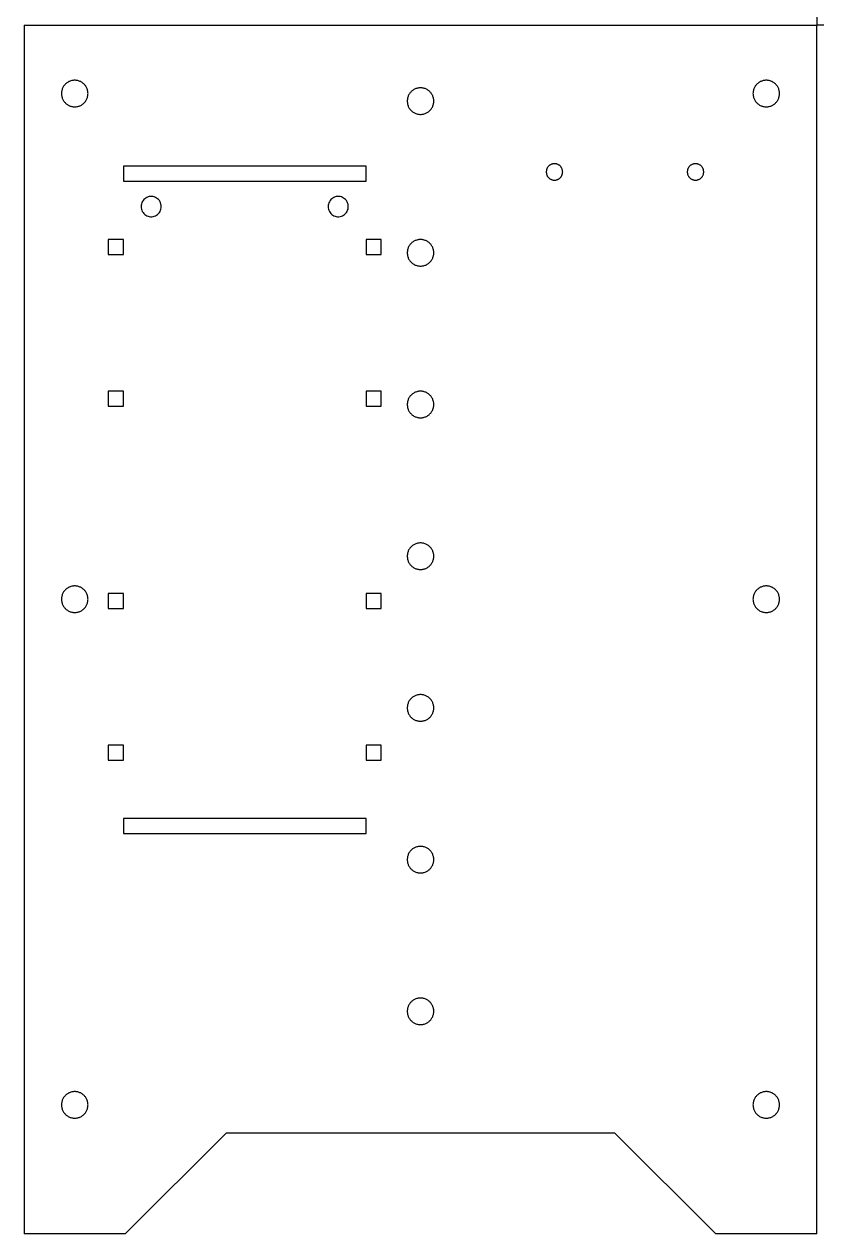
# Model space of a CAD drawing. Extents: x 0 to 785, y 0 to 479.
# Drawn here: x 471.2 to 628, y 0.1 to 239.4 of the extents above; entities that cross this region are included whole.
import ezdxf

# ---------------------------------------------------------------- set-up
doc = ezdxf.new("R2010")
doc.units = 0
doc.layers.add('Layer_1', color=7, linetype='CONTINUOUS')

msp = doc.modelspace()

# ---------------------------------------------------------------- linework, layer by layer
at = {"layer": 'Layer_1', "color": 7}
for p, q in [((628.046677, 478.141093), (628.046677, 239.141103)), ((471.24668, 239.141103), (471.24668, 0.141112)), ((471.24668, 239.141103), (628.046682, 239.141103)), ((784.846679, 239.141103), (628.046677, 239.141103)), ((628.046682, 0.141112), (628.046682, 239.141103)), ((478.62168, 225.641105), (478.62168, 225.641105)), ((615.42168, 225.641105), (615.42168, 225.641105)), ((547.021681, 224.141105), (547.021681, 224.141105)), ((538.870172, 211.283972), (490.870172, 211.283972)), ((490.870172, 211.283972), (490.870172, 208.283972)), ((538.870172, 208.283972), (538.870172, 211.283972)), ((490.870172, 208.283972), (538.870172, 208.283972)), ((574.52168, 210.141104), (574.52168, 210.141104)), ((602.421681, 210.141104), (602.421681, 210.141104)), ((494.385972, 203.534672), (494.370173, 203.283974)), ((494.432972, 203.781373), (494.385972, 203.534672)), ((494.510672, 204.020173), (494.432972, 203.781373)), ((494.617572, 204.247472), (494.510672, 204.020173)), ((494.752172, 204.459573), (494.617572, 204.247472)), ((494.912272, 204.653073), (494.752172, 204.459573)), ((495.095372, 204.824972), (494.912272, 204.653073)), ((495.298572, 204.972574), (495.095372, 204.824972)), ((495.518672, 205.093571), (495.298572, 204.972574)), ((495.752172, 205.186072), (495.518672, 205.093571)), ((495.995372, 205.248573), (495.752172, 205.186072)), ((496.244573, 205.279973), (495.995372, 205.248573)), ((496.495772, 205.279973), (496.244573, 205.279973)), ((496.744972, 205.248573), (496.495772, 205.279973)), ((496.988173, 205.186072), (496.744972, 205.248573)), ((497.221772, 205.093571), (496.988173, 205.186072)), ((497.441872, 204.972574), (497.221772, 205.093571)), ((497.645072, 204.824972), (497.441872, 204.972574)), ((497.828072, 204.653073), (497.645072, 204.824972)), ((497.988173, 204.459573), (497.828072, 204.653073)), ((498.122772, 204.247472), (497.988173, 204.459573)), ((498.229773, 204.020173), (498.122772, 204.247472)), ((498.307372, 203.781373), (498.229773, 204.020173)), ((498.354373, 203.534672), (498.307372, 203.781373)), ((498.370172, 203.283974), (498.354373, 203.534672)), ((531.385972, 203.534672), (531.370167, 203.283974)), ((531.432973, 203.781373), (531.385972, 203.534672)), ((531.510573, 204.020173), (531.432973, 203.781373)), ((531.617572, 204.247472), (531.510573, 204.020173)), ((531.752172, 204.459573), (531.617572, 204.247472)), ((531.912274, 204.653073), (531.752172, 204.459573)), ((532.095273, 204.824972), (531.912274, 204.653073)), ((532.298473, 204.972574), (532.095273, 204.824972)), ((532.518572, 205.093571), (532.298473, 204.972574)), ((532.752173, 205.186072), (532.518572, 205.093571)), ((532.995372, 205.248573), (532.752173, 205.186072)), ((533.244572, 205.279973), (532.995372, 205.248573)), ((533.495772, 205.279973), (533.244572, 205.279973)), ((533.744972, 205.248573), (533.495772, 205.279973)), ((533.988171, 205.186072), (533.744972, 205.248573)), ((534.22167, 205.093571), (533.988171, 205.186072)), ((534.441773, 204.972574), (534.22167, 205.093571)), ((534.644973, 204.824972), (534.441773, 204.972574)), ((534.828073, 204.653073), (534.644973, 204.824972)), ((534.988172, 204.459573), (534.828073, 204.653073)), ((535.122772, 204.247472), (534.988172, 204.459573)), ((535.229672, 204.020173), (535.122772, 204.247472)), ((535.307373, 203.781373), (535.229672, 204.020173)), ((535.354372, 203.534672), (535.307373, 203.781373)), ((535.370171, 203.283974), (535.354366, 203.534672)), ((494.370173, 203.283974), (494.385972, 203.033273)), ((494.385972, 203.033273), (494.432972, 202.786571)), ((494.432972, 202.786571), (494.510672, 202.547673)), ((494.510672, 202.547673), (494.617572, 202.320473)), ((494.617572, 202.320473), (494.752172, 202.108371)), ((494.752172, 202.108371), (494.912272, 201.914871)), ((494.912272, 201.914871), (495.095372, 201.742973)), ((495.095372, 201.742973), (495.298572, 201.595272)), ((495.298572, 201.595272), (495.518672, 201.474272)), ((495.518672, 201.474272), (495.752172, 201.381872)), ((495.752172, 201.381872), (495.995372, 201.319374)), ((495.995372, 201.319374), (496.244573, 201.287872)), ((496.244573, 201.287872), (496.495772, 201.287872)), ((496.495772, 201.287872), (496.744972, 201.319374)), ((496.744972, 201.319374), (496.988173, 201.381872)), ((496.988173, 201.381872), (497.221772, 201.474272)), ((497.221772, 201.474272), (497.441872, 201.595272)), ((497.441872, 201.595272), (497.645072, 201.742973)), ((497.645072, 201.742973), (497.828072, 201.914871)), ((497.828072, 201.914871), (497.988173, 202.108371)), ((497.988173, 202.108371), (498.122772, 202.320473)), ((498.122772, 202.320473), (498.229773, 202.547673)), ((498.229773, 202.547673), (498.307372, 202.786571)), ((498.307372, 202.786571), (498.354373, 203.033273)), ((498.354373, 203.033273), (498.370172, 203.283974)), ((531.370173, 203.283974), (531.385978, 203.033273)), ((531.385972, 203.033273), (531.432973, 202.786571)), ((531.432973, 202.786571), (531.510573, 202.547673)), ((531.510573, 202.547673), (531.617572, 202.320473)), ((531.617572, 202.320473), (531.752172, 202.108371)), ((531.752172, 202.108371), (531.912274, 201.914871)), ((531.912274, 201.914871), (532.095273, 201.742973)), ((532.095273, 201.742973), (532.298473, 201.595272)), ((532.298473, 201.595272), (532.518572, 201.474272)), ((532.518572, 201.474272), (532.752173, 201.381872)), ((532.752173, 201.381872), (532.995372, 201.319374)), ((532.995372, 201.319374), (533.244572, 201.287872)), ((533.244572, 201.287872), (533.495772, 201.287872)), ((533.495772, 201.287872), (533.744972, 201.319374)), ((533.744972, 201.319374), (533.988171, 201.381872)), ((533.988171, 201.381872), (534.22167, 201.474272)), ((534.22167, 201.474272), (534.441773, 201.595272)), ((534.441773, 201.595272), (534.644973, 201.742973)), ((534.644973, 201.742973), (534.828073, 201.914871)), ((534.828073, 201.914871), (534.988172, 202.108371)), ((534.988172, 202.108371), (535.122772, 202.320473)), ((535.122772, 202.320473), (535.229672, 202.547673)), ((535.229672, 202.547673), (535.307373, 202.786571)), ((535.307373, 202.786571), (535.354372, 203.033273)), ((535.354372, 203.033273), (535.370176, 203.283974)), ((490.870172, 196.783973), (487.870173, 196.783973)), ((487.870173, 196.783973), (487.870173, 193.783973)), ((490.870172, 193.783973), (490.870172, 196.783973)), ((541.870172, 196.783973), (538.870172, 196.783973)), ((538.870172, 196.783973), (538.870172, 193.783973)), ((541.870172, 193.783973), (541.870172, 196.783973)), ((487.870173, 193.783973), (490.870172, 193.783973)), ((538.870172, 193.783973), (541.870172, 193.783973)), ((547.021681, 194.141105), (547.021681, 194.141105)), ((490.870172, 166.783973), (487.870173, 166.783973)), ((487.870173, 166.783973), (487.870173, 163.783974)), ((490.870172, 163.783974), (490.870172, 166.783973)), ((541.870172, 166.783973), (538.870172, 166.783973)), ((538.870172, 166.783973), (538.870172, 163.783974)), ((541.870172, 163.783974), (541.870172, 166.783973)), ((487.870173, 163.783974), (490.870172, 163.783974)), ((538.870172, 163.783974), (541.870172, 163.783974)), ((547.021681, 164.141103), (547.021681, 164.141103)), ((547.021681, 134.141104), (547.021681, 134.141104)), ((490.870172, 126.783969), (487.870173, 126.783969)), ((487.870173, 126.783969), (487.870173, 123.783975)), ((490.870172, 123.783975), (490.870172, 126.783969)), ((541.870172, 126.783969), (538.870172, 126.783969)), ((538.870172, 126.783969), (538.870172, 123.783975)), ((541.870172, 123.783975), (541.870172, 126.783969)), ((478.62168, 125.641104), (478.62168, 125.641104)), ((615.42168, 125.641104), (615.42168, 125.641104)), ((487.870173, 123.783975), (490.870172, 123.783975)), ((538.870172, 123.783975), (541.870172, 123.783975)), ((547.021681, 104.141105), (547.021681, 104.141105)), ((490.870172, 96.783972), (487.870173, 96.783972)), ((487.870173, 96.783972), (487.870173, 93.783978)), ((490.870172, 93.783978), (490.870172, 96.783972)), ((541.870172, 96.783972), (538.870172, 96.783972)), ((538.870172, 96.783972), (538.870172, 93.783978)), ((541.870172, 93.783978), (541.870172, 96.783972)), ((487.870173, 93.783978), (490.870172, 93.783978)), ((538.870172, 93.783978), (541.870172, 93.783978)), ((538.870172, 82.283959), (490.870172, 82.283959)), ((490.870172, 82.283959), (490.870172, 79.283965)), ((538.870172, 79.283965), (538.870172, 82.283959)), ((490.870172, 79.283965), (538.870172, 79.283965)), ((547.021681, 74.141106), (547.021681, 74.141106)), ((547.021681, 44.141109), (547.021681, 44.141109)), ((478.62168, 25.641104), (478.62168, 25.641104)), ((615.42168, 25.641104), (615.42168, 25.641104)), ((511.246682, 20.141101), (491.246682, 0.141112)), ((511.246682, 20.141101), (588.04668, 20.141101)), ((608.04668, 0.141112), (588.04668, 20.141101)), ((491.246682, 0.141112), (471.24668, 0.141112)), ((628.046682, 0.141112), (608.04668, 0.141112))]:
    msp.add_line(p, q, dxfattribs=at)
for points, knots in [([(478.62168, 225.641105), (478.632119, 225.743266), (478.652924, 225.946872), (478.698747, 226.249575), (478.773999, 226.544467), (478.891898, 226.824199), (479.045155, 227.085925), (479.229407, 227.329563), (479.440078, 227.552336), (479.675109, 227.750396), (479.93123, 227.919768), (480.20582, 228.057481), (480.494812, 228.162333), (480.792712, 228.232628), (481.095244, 228.267503), (481.398209, 228.267507), (481.700624, 228.232638), (481.998368, 228.162317), (482.287332, 228.05741), (482.562201, 227.919657), (482.818938, 227.750501), (483.054273, 227.552704), (483.264052, 227.329989), (483.445468, 227.085492), (483.596951, 226.823117), (483.717985, 226.543756), (483.80597, 226.250722), (483.859597, 225.948017), (483.877725, 225.641105), (483.859597, 225.334192), (483.80597, 225.031488), (483.717985, 224.738453), (483.596951, 224.459092), (483.445469, 224.196717), (483.264053, 223.95222), (483.054274, 223.729505), (482.818939, 223.531708), (482.562202, 223.362552), (482.287332, 223.224799), (481.998368, 223.119892), (481.700625, 223.049567), (481.398209, 223.014702), (481.095244, 223.014705), (480.792711, 223.049577), (480.494813, 223.119876), (480.20582, 223.224728), (479.931231, 223.362441), (479.67511, 223.531813), (479.440078, 223.729873), (479.229408, 223.952645), (479.045155, 224.196283), (478.891897, 224.458009), (478.774, 224.737741), (478.698747, 225.032633), (478.652924, 225.335337), (478.632119, 225.538942), (478.62168, 225.641105)], [0, 0, 0, 0, 0.308067, 0.613968, 0.917775, 1.218451, 1.521435, 1.825424, 2.132913, 2.439384, 2.745479, 3.051944, 3.358788, 3.665697, 3.968077, 4.270365, 4.572612, 4.879301, 5.186059, 5.492809, 5.79955, 6.1063, 6.413007, 6.715307, 7.017622, 7.319923, 7.626632, 7.933384, 8.24012, 8.546856, 8.853608, 9.160317, 9.462619, 9.764934, 10.067234, 10.37394, 10.68069, 10.987431, 11.294181, 11.60094, 11.907629, 12.209876, 12.512164, 12.814544, 13.121453, 13.428298, 13.734762, 14.040857, 14.347329, 14.654818, 14.958806, 15.26179, 15.562467, 15.866273, 16.172174, 16.480242, 16.480242, 16.480242, 16.480242]), ([(615.42168, 225.641105), (615.432119, 225.743266), (615.452924, 225.946872), (615.498746, 226.249576), (615.573999, 226.544467), (615.691898, 226.824199), (615.845153, 227.085925), (616.029406, 227.329564), (616.240076, 227.552336), (616.475107, 227.750396), (616.731228, 227.919768), (617.005818, 228.05748), (617.294812, 228.162331), (617.592711, 228.232628), (617.895243, 228.267503), (618.198208, 228.267507), (618.500623, 228.232638), (618.798366, 228.162317), (619.087329, 228.057409), (619.362199, 227.919657), (619.618937, 227.750501), (619.854272, 227.552704), (620.064051, 227.329989), (620.245468, 227.085492), (620.396951, 226.823117), (620.517986, 226.543756), (620.605969, 226.250721), (620.659597, 225.948017), (620.677725, 225.641104), (620.659597, 225.334191), (620.605969, 225.031487), (620.517985, 224.738452), (620.396951, 224.459091), (620.245467, 224.196717), (620.064051, 223.95222), (619.854272, 223.729505), (619.618935, 223.531708), (619.362199, 223.362552), (619.08733, 223.2248), (618.798367, 223.119892), (618.500624, 223.049567), (618.198208, 223.014702), (617.895243, 223.014705), (617.59271, 223.049577), (617.294811, 223.119875), (617.005818, 223.224728), (616.731228, 223.362441), (616.475107, 223.531813), (616.240076, 223.729873), (616.029406, 223.952645), (615.845153, 224.196284), (615.691898, 224.45801), (615.573999, 224.737742), (615.498746, 225.032633), (615.452924, 225.335337), (615.432119, 225.538942), (615.42168, 225.641105)], [0, 0, 0, 0, 0.308067, 0.613968, 0.917775, 1.218451, 1.521435, 1.825423, 2.132912, 2.439383, 2.745478, 3.051943, 3.358787, 3.665696, 3.968077, 4.270365, 4.572613, 4.879299, 5.186057, 5.492807, 5.799549, 6.1063, 6.413006, 6.715306, 7.017621, 7.319923, 7.626632, 7.933384, 8.24012, 8.546857, 8.853609, 9.160317, 9.46262, 9.764935, 10.067234, 10.373941, 10.680692, 10.987433, 11.294183, 11.60094, 11.907628, 12.209875, 12.512164, 12.814544, 13.121455, 13.428299, 13.734764, 14.040859, 14.34733, 14.654819, 14.958807, 15.261791, 15.562467, 15.866273, 16.172174, 16.480242, 16.480242, 16.480242, 16.480242]), ([(547.021681, 224.141105), (547.03212, 224.243266), (547.052925, 224.446872), (547.098748, 224.749576), (547.174001, 225.044467), (547.291898, 225.3242), (547.445154, 225.585925), (547.629407, 225.829564), (547.840078, 226.052336), (548.075108, 226.250397), (548.331229, 226.419768), (548.605819, 226.557481), (548.894812, 226.662334), (549.192711, 226.732628), (549.495243, 226.767504), (549.798208, 226.767507), (550.100623, 226.732638), (550.398367, 226.662317), (550.687331, 226.55741), (550.9622, 226.419657), (551.218938, 226.250502), (551.454274, 226.052705), (551.664053, 225.829989), (551.845469, 225.585492), (551.996952, 225.323117), (552.117983, 225.043756), (552.205969, 224.750722), (552.259596, 224.448017), (552.277723, 224.141105), (552.259595, 223.834192), (552.205968, 223.531488), (552.117984, 223.238453), (551.996952, 222.959092), (551.845469, 222.696717), (551.664053, 222.45222), (551.454274, 222.229505), (551.218938, 222.031708), (550.9622, 221.862553), (550.687331, 221.724799), (550.398367, 221.619892), (550.100624, 221.549568), (549.798208, 221.5147), (549.495243, 221.514703), (549.192711, 221.549578), (548.894812, 221.619875), (548.605819, 221.724728), (548.331229, 221.862441), (548.075108, 222.031813), (547.840078, 222.229873), (547.629407, 222.452646), (547.445154, 222.696284), (547.291898, 222.95801), (547.174001, 223.237742), (547.098748, 223.532634), (547.052925, 223.835338), (547.03212, 224.038943), (547.021681, 224.141105)], [0, 0, 0, 0, 0.308067, 0.613968, 0.917775, 1.21845, 1.521435, 1.825423, 2.132912, 2.439383, 2.745478, 3.051943, 3.358787, 3.665697, 3.968076, 4.270364, 4.572611, 4.879299, 5.186058, 5.492808, 5.799549, 6.1063, 6.413007, 6.715307, 7.017621, 7.319922, 7.626632, 7.933384, 8.24012, 8.546856, 8.853608, 9.160317, 9.462618, 9.764932, 10.067232, 10.373939, 10.68069, 10.987431, 11.29418, 11.600939, 11.907629, 12.209875, 12.512164, 12.814543, 13.121453, 13.428297, 13.734762, 14.040857, 14.347329, 14.654818, 14.958806, 15.26179, 15.562466, 15.866272, 16.172174, 16.480241, 16.480241, 16.480241, 16.480241]), ([(574.52168, 210.141104), (574.528143, 210.204348), (574.541022, 210.330389), (574.569388, 210.517777), (574.615975, 210.700328), (574.688959, 210.873496), (574.783832, 211.035516), (574.897894, 211.186339), (575.028308, 211.324246), (575.173803, 211.446855), (575.332353, 211.551704), (575.502338, 211.636955), (575.681238, 211.701864), (575.865652, 211.745381), (576.052933, 211.76697), (576.240482, 211.766972), (576.427692, 211.745387), (576.61201, 211.701854), (576.790893, 211.636911), (576.961051, 211.551636), (577.119983, 211.446919), (577.265667, 211.324474), (577.395529, 211.186603), (577.507835, 211.035248), (577.60161, 210.872826), (577.676536, 210.699889), (577.731001, 210.518486), (577.764199, 210.331098), (577.775421, 210.141104), (577.764199, 209.951111), (577.731001, 209.763723), (577.676536, 209.58232), (577.60161, 209.409383), (577.507834, 209.24696), (577.395531, 209.095604), (577.265666, 208.957734), (577.119983, 208.835289), (576.961051, 208.730573), (576.790893, 208.645298), (576.61201, 208.580355), (576.427692, 208.536822), (576.240482, 208.515237), (576.052933, 208.515239), (575.865652, 208.536828), (575.681238, 208.580345), (575.502338, 208.645254), (575.332354, 208.730504), (575.173804, 208.835355), (575.028309, 208.957963), (574.897894, 209.09587), (574.783832, 209.246693), (574.688959, 209.408713), (574.615975, 209.581881), (574.569388, 209.764432), (574.541022, 209.95182), (574.528143, 210.077861), (574.52168, 210.141104)], [0, 0, 0, 0, 0.190708, 0.380076, 0.568146, 0.754279, 0.94184, 1.130023, 1.320373, 1.510093, 1.69958, 1.889297, 2.079248, 2.269239, 2.456426, 2.643557, 2.830662, 3.020517, 3.210416, 3.40031, 3.590196, 3.78009, 3.969956, 4.157093, 4.344239, 4.531379, 4.721246, 4.911139, 5.101024, 5.290908, 5.480802, 5.670669, 5.857808, 6.044956, 6.232094, 6.421959, 6.611852, 6.801738, 6.991632, 7.181531, 7.371387, 7.558492, 7.745622, 7.932809, 8.1228, 8.312752, 8.502469, 8.691955, 8.881675, 9.072025, 9.260208, 9.447769, 9.633902, 9.821973, 10.01134, 10.202048, 10.202048, 10.202048, 10.202048]), ([(602.421681, 210.141104), (602.428143, 210.204348), (602.441023, 210.330389), (602.469388, 210.517777), (602.515972, 210.700329), (602.588957, 210.873496), (602.683831, 211.035517), (602.797891, 211.186342), (602.928307, 211.324247), (603.073803, 211.446855), (603.232354, 211.551704), (603.402338, 211.636955), (603.581238, 211.701864), (603.765652, 211.745381), (603.952934, 211.76697), (604.140483, 211.766972), (604.327693, 211.745388), (604.51201, 211.701854), (604.690892, 211.636911), (604.861049, 211.551635), (605.019983, 211.44692), (605.165667, 211.324475), (605.295531, 211.186605), (605.407835, 211.035249), (605.50161, 210.872826), (605.576537, 210.699889), (605.631002, 210.518486), (605.6642, 210.331098), (605.675422, 210.141104), (605.6642, 209.951111), (605.631002, 209.763723), (605.576537, 209.58232), (605.50161, 209.409383), (605.407835, 209.24696), (605.295531, 209.095604), (605.165667, 208.957734), (605.019983, 208.835289), (604.861049, 208.730574), (604.690892, 208.645298), (604.51201, 208.580355), (604.327693, 208.536821), (604.140483, 208.515237), (603.952934, 208.515239), (603.765652, 208.536828), (603.581238, 208.580345), (603.402338, 208.645254), (603.232354, 208.730505), (603.073803, 208.835354), (602.928307, 208.957962), (602.797892, 209.09587), (602.68383, 209.246693), (602.588957, 209.408713), (602.515972, 209.58188), (602.469388, 209.764432), (602.441021, 209.95182), (602.428143, 210.077861), (602.421681, 210.141104)], [0, 0, 0, 0, 0.190708, 0.380075, 0.568145, 0.754278, 0.941841, 1.130024, 1.320373, 1.510094, 1.699581, 1.889298, 2.079249, 2.269241, 2.456428, 2.643558, 2.830663, 3.020518, 3.210416, 3.400309, 3.590197, 3.78009, 3.969955, 4.157094, 4.344241, 4.531381, 4.721248, 4.911141, 5.101026, 5.29091, 5.480804, 5.670671, 5.85781, 6.044958, 6.232096, 6.421961, 6.611854, 6.801742, 6.991636, 7.181533, 7.371388, 7.558493, 7.745623, 7.932811, 8.122803, 8.312754, 8.50247, 8.691958, 8.881679, 9.072029, 9.260211, 9.447773, 9.633906, 9.821976, 10.011343, 10.202051, 10.202051, 10.202051, 10.202051]), ([(547.021681, 194.141105), (547.03212, 194.243267), (547.052925, 194.446873), (547.098748, 194.749576), (547.174001, 195.044468), (547.291898, 195.324201), (547.445154, 195.585926), (547.629407, 195.829564), (547.840078, 196.052337), (548.075108, 196.250397), (548.331229, 196.419769), (548.605819, 196.557482), (548.894812, 196.662334), (549.192711, 196.732629), (549.495243, 196.767502), (549.798208, 196.767505), (550.100623, 196.73264), (550.398367, 196.662317), (550.687331, 196.557411), (550.9622, 196.419657), (551.218938, 196.250502), (551.454274, 196.052705), (551.664053, 195.82999), (551.845469, 195.585493), (551.996952, 195.323118), (552.117983, 195.043757), (552.205969, 194.750723), (552.259596, 194.448018), (552.277723, 194.141106), (552.259596, 193.834193), (552.205969, 193.531487), (552.117984, 193.238452), (551.996952, 192.95909), (551.845468, 192.696716), (551.664054, 192.452218), (551.454273, 192.229505), (551.218938, 192.031709), (550.9622, 191.862553), (550.68733, 191.7248), (550.398366, 191.619893), (550.100623, 191.549568), (549.798208, 191.514703), (549.495244, 191.514706), (549.192711, 191.549579), (548.894811, 191.619876), (548.605818, 191.724729), (548.331229, 191.862442), (548.075108, 192.031813), (547.840078, 192.229873), (547.629406, 192.452644), (547.445155, 192.696283), (547.291898, 192.958008), (547.174001, 193.237741), (547.098748, 193.532633), (547.052925, 193.835337), (547.03212, 194.038943), (547.021681, 194.141105)], [0, 0, 0, 0, 0.308067, 0.613968, 0.917775, 1.21845, 1.521435, 1.825423, 2.132912, 2.439383, 2.745478, 3.051943, 3.358787, 3.665697, 3.968076, 4.270364, 4.572611, 4.879299, 5.186058, 5.492807, 5.799549, 6.1063, 6.413006, 6.715306, 7.017621, 7.319922, 7.626631, 7.933382, 8.240119, 8.546855, 8.853608, 9.160319, 9.46262, 9.764934, 10.067235, 10.37394, 10.68069, 10.987432, 11.294182, 11.600941, 11.907629, 12.209875, 12.512164, 12.814543, 13.121454, 13.428299, 13.734762, 14.040857, 14.347328, 14.654816, 14.958805, 15.261789, 15.562463, 15.866272, 16.172173, 16.480241, 16.480241, 16.480241, 16.480241]), ([(547.021681, 164.141103), (547.03212, 164.243265), (547.052925, 164.446871), (547.098748, 164.749574), (547.174001, 165.044466), (547.291897, 165.324199), (547.445154, 165.585925), (547.629407, 165.829562), (547.840078, 166.052335), (548.075108, 166.250395), (548.331229, 166.419767), (548.605819, 166.55748), (548.894812, 166.662333), (549.192711, 166.73263), (549.495243, 166.767505), (549.798208, 166.767508), (550.100624, 166.73264), (550.398367, 166.662316), (550.687331, 166.557409), (550.9622, 166.419655), (551.218938, 166.2505), (551.454274, 166.052703), (551.664052, 165.829988), (551.845469, 165.585491), (551.996952, 165.323117), (552.117983, 165.043755), (552.205968, 164.75072), (552.259595, 164.448016), (552.277723, 164.141103), (552.259596, 163.834191), (552.205969, 163.531486), (552.117983, 163.238452), (551.996952, 162.959091), (551.845469, 162.696716), (551.664053, 162.452219), (551.454274, 162.229503), (551.218938, 162.031707), (550.9622, 161.862551), (550.687331, 161.724798), (550.398367, 161.619891), (550.100623, 161.54957), (549.798209, 161.514701), (549.495244, 161.514705), (549.192712, 161.54958), (548.894811, 161.619875), (548.605818, 161.724727), (548.331229, 161.86244), (548.075108, 162.031811), (547.840078, 162.229872), (547.629407, 162.452644), (547.445154, 162.696283), (547.291898, 162.958008), (547.174001, 163.237741), (547.098748, 163.532632), (547.052925, 163.835336), (547.03212, 164.038942), (547.021681, 164.141103)], [0, 0, 0, 0, 0.308067, 0.613968, 0.917775, 1.218451, 1.521435, 1.825423, 2.132912, 2.439383, 2.745478, 3.051943, 3.358787, 3.665698, 3.968077, 4.270365, 4.572612, 4.879302, 5.186061, 5.492809, 5.799551, 6.106302, 6.413008, 6.715308, 7.017622, 7.319924, 7.626633, 7.933385, 8.240121, 8.546857, 8.853609, 9.160318, 9.462619, 9.764934, 10.067234, 10.373941, 10.680691, 10.987433, 11.294182, 11.600941, 11.90763, 12.209876, 12.512163, 12.814544, 13.121454, 13.428299, 13.734763, 14.040858, 14.347329, 14.654818, 14.958806, 15.261791, 15.562466, 15.866273, 16.172174, 16.480241, 16.480241, 16.480241, 16.480241]), ([(547.021681, 134.141104), (547.03212, 134.243266), (547.052925, 134.446872), (547.098748, 134.749576), (547.174001, 135.044466), (547.291898, 135.324199), (547.445155, 135.585924), (547.629406, 135.829563), (547.840078, 136.052336), (548.075108, 136.250396), (548.331229, 136.419767), (548.605818, 136.557481), (548.894811, 136.662333), (549.192711, 136.732631), (549.495244, 136.767503), (549.798208, 136.767507), (550.100624, 136.732641), (550.398367, 136.662317), (550.687331, 136.55741), (550.9622, 136.419656), (551.218938, 136.250501), (551.454273, 136.052704), (551.664053, 135.829989), (551.845468, 135.58549), (551.996952, 135.323116), (552.117983, 135.043755), (552.205969, 134.750721), (552.259596, 134.448016), (552.277723, 134.141104), (552.259596, 133.834192), (552.205969, 133.531487), (552.117983, 133.238453), (551.996952, 132.959091), (551.845469, 132.696717), (551.664053, 132.45222), (551.454274, 132.229504), (551.218938, 132.031707), (550.9622, 131.862552), (550.687331, 131.724799), (550.398367, 131.619892), (550.100623, 131.549571), (549.798209, 131.514702), (549.495244, 131.514705), (549.192712, 131.549581), (548.894811, 131.619875), (548.605818, 131.724727), (548.331229, 131.862441), (548.075108, 132.031812), (547.840078, 132.229873), (547.629406, 132.452645), (547.445155, 132.696284), (547.291898, 132.95801), (547.174001, 133.237742), (547.098748, 133.532633), (547.052925, 133.835337), (547.03212, 134.038942), (547.021681, 134.141104)], [0, 0, 0, 0, 0.308068, 0.613969, 0.917775, 1.21845, 1.521434, 1.825423, 2.132912, 2.439383, 2.745478, 3.051942, 3.358787, 3.665698, 3.968077, 4.270365, 4.572611, 4.879301, 5.18606, 5.492809, 5.799551, 6.106301, 6.413008, 6.715309, 7.017623, 7.319923, 7.626633, 7.933385, 8.240121, 8.546856, 8.853608, 9.160318, 9.462619, 9.764934, 10.067234, 10.37394, 10.680691, 10.987433, 11.294182, 11.600941, 11.907629, 12.209875, 12.512163, 12.814543, 13.121454, 13.428298, 13.734762, 14.040857, 14.347328, 14.654817, 14.958806, 15.261791, 15.562465, 15.866272, 16.172173, 16.48024, 16.48024, 16.48024, 16.48024]), ([(478.62168, 125.641104), (478.632119, 125.743266), (478.652924, 125.946871), (478.698747, 126.249575), (478.773999, 126.544467), (478.891898, 126.824199), (479.045155, 127.085925), (479.229407, 127.329563), (479.440078, 127.552336), (479.67511, 127.750396), (479.931231, 127.919767), (480.20582, 128.05748), (480.494813, 128.162333), (480.792711, 128.232631), (481.095244, 128.267506), (481.398209, 128.267509), (481.700625, 128.232641), (481.998368, 128.162317), (482.287332, 128.057409), (482.562201, 127.919657), (482.818938, 127.750501), (483.054273, 127.552704), (483.264053, 127.329989), (483.445468, 127.08549), (483.596951, 126.823116), (483.717985, 126.543756), (483.80597, 126.250721), (483.859597, 125.948017), (483.877725, 125.641104), (483.859597, 125.334192), (483.80597, 125.031487), (483.717985, 124.738452), (483.596951, 124.459092), (483.445468, 124.196717), (483.264052, 123.952219), (483.054273, 123.729504), (482.818938, 123.531708), (482.562202, 123.362552), (482.287332, 123.224799), (481.998368, 123.119892), (481.700625, 123.049567), (481.398209, 123.014701), (481.095244, 123.014703), (480.792711, 123.049577), (480.494813, 123.119875), (480.20582, 123.224728), (479.931231, 123.362441), (479.67511, 123.531812), (479.440078, 123.729872), (479.229407, 123.952645), (479.045155, 124.196284), (478.891898, 124.458009), (478.773999, 124.737742), (478.698747, 125.032633), (478.652924, 125.335337), (478.632119, 125.538942), (478.62168, 125.641104)], [0, 0, 0, 0, 0.308067, 0.613968, 0.917775, 1.218451, 1.521435, 1.825424, 2.132913, 2.439385, 2.74548, 3.051944, 3.358788, 3.665697, 3.968078, 4.270366, 4.572613, 4.879302, 5.186061, 5.49281, 5.799551, 6.106302, 6.413008, 6.715309, 7.017624, 7.319925, 7.626634, 7.933386, 8.240122, 8.546858, 8.85361, 9.160319, 9.46262, 9.764935, 10.067235, 10.373942, 10.680692, 10.987433, 11.294183, 11.600942, 11.90763, 12.209877, 12.512166, 12.814546, 13.121455, 13.428299, 13.734764, 14.040858, 14.34733, 14.65482, 14.958808, 15.261793, 15.562468, 15.866275, 16.172176, 16.480243, 16.480243, 16.480243, 16.480243]), ([(615.42168, 125.641104), (615.432119, 125.743266), (615.452924, 125.946871), (615.498746, 126.249575), (615.573999, 126.544467), (615.691898, 126.824199), (615.845153, 127.085925), (616.029406, 127.329563), (616.240076, 127.552336), (616.475107, 127.750396), (616.731228, 127.919768), (617.005818, 128.05748), (617.294811, 128.162333), (617.59271, 128.232631), (617.895243, 128.267506), (618.198208, 128.267509), (618.500624, 128.232641), (618.798367, 128.162317), (619.08733, 128.05741), (619.362199, 127.919656), (619.618937, 127.750501), (619.854272, 127.552704), (620.064051, 127.329989), (620.245468, 127.085491), (620.396951, 126.823117), (620.517986, 126.543756), (620.605969, 126.250722), (620.659597, 125.948017), (620.677725, 125.641105), (620.659597, 125.334192), (620.605969, 125.031487), (620.517986, 124.738452), (620.396951, 124.459092), (620.245468, 124.196717), (620.064051, 123.95222), (619.854272, 123.729504), (619.618937, 123.531707), (619.362199, 123.362552), (619.08733, 123.224799), (618.798367, 123.119891), (618.500624, 123.049567), (618.198208, 123.0147), (617.895243, 123.014704), (617.59271, 123.049577), (617.294811, 123.119874), (617.005817, 123.224726), (616.731228, 123.362441), (616.475107, 123.531812), (616.240077, 123.729873), (616.029405, 123.952645), (615.845154, 124.196284), (615.691898, 124.45801), (615.573999, 124.737742), (615.498746, 125.032633), (615.452924, 125.335337), (615.432119, 125.538942), (615.42168, 125.641104)], [0, 0, 0, 0, 0.308067, 0.613968, 0.917775, 1.218451, 1.521435, 1.825423, 2.132912, 2.439383, 2.745478, 3.051943, 3.358787, 3.665697, 3.968078, 4.270366, 4.572614, 4.879302, 5.18606, 5.492809, 5.799551, 6.106301, 6.413008, 6.715308, 7.017623, 7.319925, 7.626633, 7.933385, 8.240122, 8.546858, 8.85361, 9.160319, 9.462621, 9.764936, 10.067236, 10.373943, 10.680693, 10.987435, 11.294184, 11.600942, 11.90763, 12.209878, 12.512166, 12.814546, 13.121457, 13.428301, 13.734766, 14.040861, 14.347332, 14.654821, 14.95881, 15.261794, 15.562469, 15.866276, 16.172177, 16.480244, 16.480244, 16.480244, 16.480244]), ([(547.021681, 104.141105), (547.03212, 104.243267), (547.052925, 104.446872), (547.098748, 104.749576), (547.174001, 105.044467), (547.291898, 105.3242), (547.445154, 105.585926), (547.629407, 105.829564), (547.840078, 106.052336), (548.075108, 106.250397), (548.331229, 106.419768), (548.605819, 106.557481), (548.894812, 106.662334), (549.192711, 106.732628), (549.495243, 106.767504), (549.798208, 106.767507), (550.100623, 106.732638), (550.398367, 106.662317), (550.687331, 106.55741), (550.9622, 106.419657), (551.218938, 106.250502), (551.454274, 106.052705), (551.664053, 105.829989), (551.845469, 105.585492), (551.996952, 105.323118), (552.117983, 105.043756), (552.205969, 104.750722), (552.259596, 104.448017), (552.277723, 104.141104), (552.259595, 103.834192), (552.205968, 103.531487), (552.117983, 103.238453), (551.996952, 102.959091), (551.845469, 102.696717), (551.664052, 102.45222), (551.454274, 102.229505), (551.218938, 102.031708), (550.9622, 101.862553), (550.687331, 101.724799), (550.398367, 101.619892), (550.100624, 101.549568), (549.798208, 101.5147), (549.495243, 101.514703), (549.192711, 101.549579), (548.894812, 101.619876), (548.605819, 101.724729), (548.331229, 101.862441), (548.075108, 102.031813), (547.840078, 102.229873), (547.629407, 102.452646), (547.445154, 102.696283), (547.291897, 102.958009), (547.174001, 103.237742), (547.098748, 103.532634), (547.052925, 103.835338), (547.03212, 104.038943), (547.021681, 104.141105)], [0, 0, 0, 0, 0.308067, 0.613968, 0.917775, 1.21845, 1.521435, 1.825423, 2.132912, 2.439383, 2.745478, 3.051943, 3.358787, 3.665697, 3.968076, 4.270364, 4.572611, 4.879299, 5.186058, 5.492808, 5.799549, 6.1063, 6.413007, 6.715307, 7.017621, 7.319922, 7.626632, 7.933384, 8.24012, 8.546857, 8.853608, 9.160317, 9.462619, 9.764933, 10.067233, 10.373939, 10.68069, 10.987432, 11.29418, 11.600939, 11.907629, 12.209875, 12.512164, 12.814543, 13.121453, 13.428298, 13.734763, 14.040857, 14.347329, 14.654818, 14.958805, 15.261789, 15.562466, 15.866273, 16.172174, 16.480241, 16.480241, 16.480241, 16.480241]), ([(547.021681, 74.141106), (547.03212, 74.243268), (547.052925, 74.446875), (547.098748, 74.74958), (547.174001, 75.044473), (547.291898, 75.324207), (547.445155, 75.585933), (547.629406, 75.829573), (547.840078, 76.052346), (548.075108, 76.250408), (548.331229, 76.41978), (548.605818, 76.557494), (548.894811, 76.662346), (549.192711, 76.732643), (549.495243, 76.767518), (549.798208, 76.767522), (550.100624, 76.732654), (550.398367, 76.662329), (550.687331, 76.557422), (550.962201, 76.419669), (551.218938, 76.250511), (551.454273, 76.052714), (551.664053, 75.829999), (551.845468, 75.5855), (551.99695, 75.323124), (552.117985, 75.043762), (552.205967, 74.750726), (552.259595, 74.44802), (552.277723, 74.141106), (552.259595, 73.834191), (552.205968, 73.531485), (552.117984, 73.238449), (551.996951, 72.959087), (551.845468, 72.696712), (551.664053, 72.452213), (551.454273, 72.229497), (551.218938, 72.0317), (550.962201, 71.862542), (550.687331, 71.724789), (550.398367, 71.619882), (550.100624, 71.549557), (549.798208, 71.514692), (549.495244, 71.514695), (549.192711, 71.549567), (548.894811, 71.619865), (548.605818, 71.724718), (548.331228, 71.862431), (548.075109, 72.031804), (547.840078, 72.229865), (547.629406, 72.452638), (547.445155, 72.696278), (547.291898, 72.958005), (547.174001, 73.237738), (547.098748, 73.532631), (547.052925, 73.835336), (547.03212, 74.038943), (547.021681, 74.141106)], [0, 0, 0, 0, 0.308069, 0.613972, 0.91778, 1.218456, 1.521441, 1.825431, 2.13292, 2.439393, 2.745488, 3.051952, 3.358796, 3.665707, 3.968087, 4.270375, 4.572621, 4.87931, 5.18607, 5.492819, 5.799562, 6.106313, 6.413019, 6.715321, 7.017636, 7.319937, 7.626648, 7.933402, 8.24014, 8.546878, 8.853631, 9.160342, 9.462644, 9.764959, 10.067261, 10.373967, 10.680718, 10.987461, 11.29421, 11.60097, 11.907659, 12.209905, 12.512193, 12.814572, 13.121483, 13.428328, 13.734792, 14.040888, 14.347359, 14.654849, 14.958838, 15.261824, 15.562499, 15.866308, 16.172211, 16.480279, 16.480279, 16.480279, 16.480279]), ([(547.021681, 44.141109), (547.03212, 44.243271), (547.052925, 44.446875), (547.098748, 44.749578), (547.174001, 45.044468), (547.291898, 45.324199), (547.445154, 45.585921), (547.629407, 45.829557), (547.840079, 46.052327), (548.07511, 46.250384), (548.331229, 46.419756), (548.605819, 46.557468), (548.894812, 46.662321), (549.192711, 46.732618), (549.495243, 46.767494), (549.798208, 46.767497), (550.100624, 46.732629), (550.398367, 46.662305), (550.687331, 46.557398), (550.9622, 46.419644), (551.218937, 46.25049), (551.454272, 46.052695), (551.664053, 45.829983), (551.845469, 45.585488), (551.996952, 45.323116), (552.117984, 45.043757), (552.205969, 44.750724), (552.259596, 44.448021), (552.277723, 44.141108), (552.259595, 43.834195), (552.205967, 43.531488), (552.117984, 43.238453), (551.996951, 42.95909), (551.845468, 42.696715), (551.664053, 42.452216), (551.454273, 42.2295), (551.218938, 42.031702), (550.9622, 41.862546), (550.687331, 41.724792), (550.398367, 41.619885), (550.100624, 41.549561), (549.798208, 41.514693), (549.495243, 41.514696), (549.192711, 41.549572), (548.894812, 41.619869), (548.605819, 41.724722), (548.331229, 41.862434), (548.075108, 42.031807), (547.840078, 42.229868), (547.629406, 42.452642), (547.445155, 42.696282), (547.291898, 42.958008), (547.174001, 43.237742), (547.098748, 43.532634), (547.052925, 43.83534), (547.03212, 44.038947), (547.021681, 44.141109)], [0, 0, 0, 0, 0.308066, 0.613966, 0.917772, 1.218445, 1.521427, 1.825413, 2.1329, 2.439371, 2.745464, 3.051929, 3.358773, 3.665684, 3.968063, 4.270351, 4.572598, 4.879288, 5.186047, 5.492795, 5.799536, 6.106285, 6.41299, 6.715288, 7.0176, 7.319899, 7.626607, 7.933358, 8.240093, 8.546831, 8.853585, 9.160296, 9.462597, 9.764912, 10.067214, 10.373921, 10.680672, 10.987415, 11.294164, 11.600923, 11.907612, 12.209859, 12.512147, 12.814526, 13.121436, 13.428281, 13.734746, 14.040841, 14.347313, 14.654803, 14.958792, 15.261778, 15.562453, 15.866262, 16.172165, 16.480233, 16.480233, 16.480233, 16.480233]), ([(478.62168, 25.641104), (478.632119, 25.743266), (478.652924, 25.946873), (478.698747, 26.249578), (478.773999, 26.544471), (478.891898, 26.824205), (479.045155, 27.085931), (479.229407, 27.329571), (479.440078, 27.552346), (479.675109, 27.750407), (479.93123, 27.919778), (480.20582, 28.057491), (480.494813, 28.162344), (480.792711, 28.232642), (481.095244, 28.267516), (481.398209, 28.267518), (481.700625, 28.232652), (481.998368, 28.162328), (482.287332, 28.05742), (482.562202, 27.919667), (482.818939, 27.750511), (483.054273, 27.552713), (483.264053, 27.329997), (483.445469, 27.085498), (483.596951, 26.823122), (483.717986, 26.543761), (483.805969, 26.250724), (483.859597, 25.948018), (483.877725, 25.641104), (483.859597, 25.33419), (483.805969, 25.031483), (483.717986, 24.738447), (483.596951, 24.459085), (483.445469, 24.19671), (483.264054, 23.952211), (483.054273, 23.729495), (482.818938, 23.531698), (482.562202, 23.36254), (482.287332, 23.224787), (481.998368, 23.11988), (481.700625, 23.049555), (481.398209, 23.01469), (481.095244, 23.014693), (480.792711, 23.049565), (480.494813, 23.119864), (480.20582, 23.224716), (479.93123, 23.362429), (479.67511, 23.531803), (479.440078, 23.729863), (479.229407, 23.952637), (479.045155, 24.196277), (478.891898, 24.458003), (478.773999, 24.737736), (478.698747, 25.032629), (478.652924, 25.335335), (478.632119, 25.538941), (478.62168, 25.641104)], [0, 0, 0, 0, 0.308069, 0.613972, 0.91778, 1.218456, 1.521442, 1.825431, 2.132922, 2.439394, 2.745489, 3.051954, 3.358798, 3.665707, 3.968088, 4.270376, 4.572623, 4.879312, 5.186071, 5.49282, 5.799562, 6.106313, 6.41302, 6.715322, 7.017637, 7.319939, 7.62665, 7.933403, 8.240141, 8.546879, 8.853633, 9.160344, 9.462646, 9.764961, 10.067262, 10.373969, 10.68072, 10.987462, 11.294212, 11.600971, 11.907659, 12.209906, 12.512195, 12.814575, 13.121484, 13.428328, 13.734793, 14.040889, 14.347361, 14.654851, 14.95884, 15.261826, 15.562502, 15.86631, 16.172213, 16.480282, 16.480282, 16.480282, 16.480282]), ([(615.42168, 25.641104), (615.432119, 25.743266), (615.452924, 25.946873), (615.498746, 26.249578), (615.573999, 26.544471), (615.691898, 26.824204), (615.845154, 27.085931), (616.029405, 27.329571), (616.240077, 27.552345), (616.475107, 27.750406), (616.731228, 27.919779), (617.005818, 28.057491), (617.294811, 28.162344), (617.59271, 28.232642), (617.895243, 28.267515), (618.198208, 28.26752), (618.500624, 28.232652), (618.798367, 28.162328), (619.08733, 28.057421), (619.362199, 27.919667), (619.618937, 27.750512), (619.854273, 27.552714), (620.064051, 27.329997), (620.245467, 27.085498), (620.396951, 26.823122), (620.517986, 26.543761), (620.605969, 26.250724), (620.659597, 25.948018), (620.677725, 25.641104), (620.659597, 25.334189), (620.605969, 25.031483), (620.517986, 24.738447), (620.396951, 24.459085), (620.245467, 24.19671), (620.064052, 23.952211), (619.854272, 23.729495), (619.618936, 23.531698), (619.3622, 23.36254), (619.08733, 23.224787), (618.798367, 23.11988), (618.500624, 23.049555), (618.198208, 23.01469), (617.895243, 23.014693), (617.59271, 23.049565), (617.294811, 23.119864), (617.005818, 23.224716), (616.731227, 23.362429), (616.475107, 23.531803), (616.240077, 23.729864), (616.029405, 23.952636), (615.845153, 24.196277), (615.691896, 24.458003), (615.573999, 24.737736), (615.498746, 25.032629), (615.452924, 25.335335), (615.432119, 25.538941), (615.42168, 25.641104)], [0, 0, 0, 0, 0.308069, 0.613972, 0.91778, 1.218456, 1.521441, 1.825431, 2.13292, 2.439392, 2.745487, 3.051953, 3.358798, 3.665707, 3.968088, 4.270376, 4.572624, 4.879312, 5.18607, 5.492818, 5.79956, 6.106311, 6.413019, 6.715321, 7.017637, 7.319939, 7.62665, 7.933403, 8.240141, 8.546879, 8.853633, 9.160344, 9.462646, 9.764961, 10.067263, 10.37397, 10.680721, 10.987464, 11.294212, 11.60097, 11.907658, 12.209906, 12.512194, 12.814575, 13.121484, 13.428329, 13.734794, 14.04089, 14.347362, 14.654851, 14.958841, 15.261826, 15.562502, 15.86631, 16.172213, 16.480282, 16.480282, 16.480282, 16.480282])]:
    msp.add_open_spline(points, degree=3, knots=knots, dxfattribs=at)

doc.saveas('drawing.dxf')
